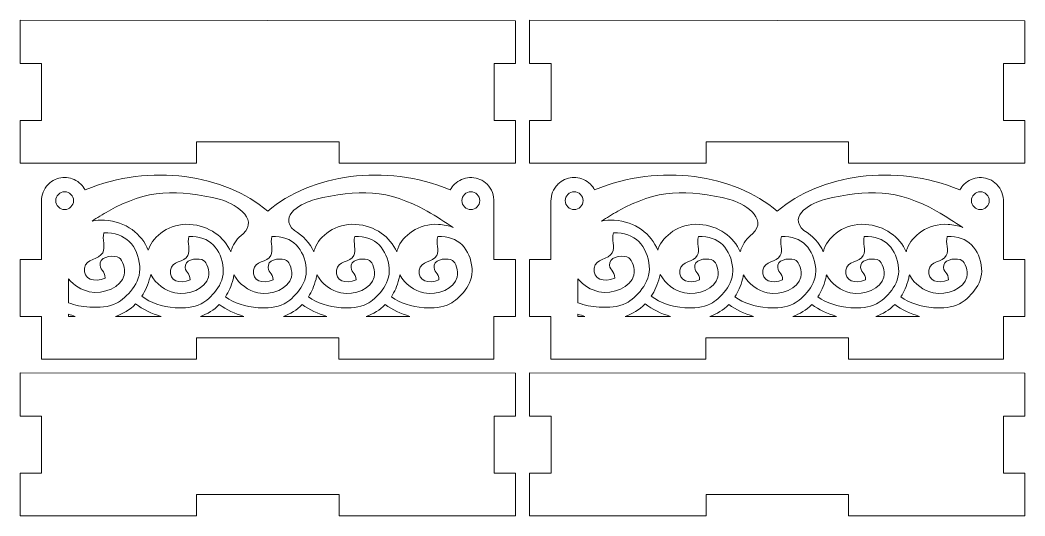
# Model space of a CAD drawing. Header units: millimetres. Extents: x -450 to 450, y -635 to 635.
# Drawn here: x 165 to 306, y 257.2 to 326.9 of the extents above; entities that cross this region are included whole.
import ezdxf

# ---------------------------------------------------------------- set-up
doc = ezdxf.new("R2010")
doc.units = ezdxf.units.MM
doc.header["$MEASUREMENT"] = 0
doc.layers.add('Camada 1', color=7, linetype='Continuous')

msp = doc.modelspace()

# ---------------------------------------------------------------- linework, layer by layer
at = {"layer": 'Camada 1', "color": 250, "lineweight": 20}
for points, knots in [([(164.999, 326.8857), (164.999, 326.8857), (164.999, 320.7632), (164.999, 320.7632), (164.999, 320.7632), (164.999, 320.7632), (167.999, 320.7632), (167.999, 320.7632), (167.999, 320.7632), (167.999, 320.7632), (167.999, 312.7633), (167.999, 312.7633), (167.999, 312.7633), (167.999, 312.7633), (164.999, 312.7633), (164.999, 312.7633), (164.999, 312.7633), (164.999, 312.7633), (164.999, 306.7633), (164.999, 306.7633), (164.999, 306.7633), (164.999, 306.7633), (189.7489, 306.7633), (189.7489, 306.7633), (189.7489, 306.7633), (189.7489, 306.7633), (189.7489, 309.7633), (189.7489, 309.7633), (189.7489, 309.7633), (189.7489, 309.7633), (209.7488, 309.7633), (209.7488, 309.7633), (209.7488, 309.7633), (209.7488, 309.7633), (209.7488, 306.7633), (209.7488, 306.7633), (209.7488, 306.7633), (209.7488, 306.7633), (234.4987, 306.7633), (234.4987, 306.7633), (234.4987, 306.7633), (234.4987, 306.7633), (234.4971, 312.7633), (234.4971, 312.7633), (234.4971, 312.7633), (234.4971, 312.7633), (231.4987, 312.7633), (231.4987, 312.7633), (231.4987, 312.7633), (231.4987, 312.7633), (231.4987, 320.7632), (231.4987, 320.7632), (231.4987, 320.7632), (231.4987, 320.7632), (234.4949, 320.7632), (234.4949, 320.7632), (234.4949, 320.7632), (234.4949, 320.7632), (234.4927, 326.8015), (234.4927, 326.8015), (234.4927, 326.8015), (234.4927, 326.8015), (164.999, 326.8857), (164.999, 326.8857)], [0, 0, 0, 0, 0.05882353, 0.05882353, 0.05882353, 0.05882353, 0.11764706, 0.11764706, 0.11764706, 0.11764706, 0.17647059, 0.17647059, 0.17647059, 0.17647059, 0.23529412, 0.23529412, 0.23529412, 0.23529412, 0.29411765, 0.29411765, 0.29411765, 0.29411765, 0.35294118, 0.35294118, 0.35294118, 0.35294118, 0.41176471, 0.41176471, 0.41176471, 0.41176471, 0.47058824, 0.47058824, 0.47058824, 0.47058824, 0.52941176, 0.52941176, 0.52941176, 0.52941176, 0.58823529, 0.58823529, 0.58823529, 0.58823529, 0.64705882, 0.64705882, 0.64705882, 0.64705882, 0.70588235, 0.70588235, 0.70588235, 0.70588235, 0.76470588, 0.76470588, 0.76470588, 0.76470588, 0.82352941, 0.82352941, 0.82352941, 0.82352941, 0.88235294, 0.88235294, 0.88235294, 0.88235294, 1, 1, 1, 1]), ([(236.4979, 326.8857), (236.4979, 326.8857), (236.4979, 320.7632), (236.4979, 320.7632), (236.4979, 320.7632), (236.4979, 320.7632), (239.4979, 320.7632), (239.4979, 320.7632), (239.4979, 320.7632), (239.4979, 320.7632), (239.4979, 312.7633), (239.4979, 312.7633), (239.4979, 312.7633), (239.4979, 312.7633), (236.4979, 312.7633), (236.4979, 312.7633), (236.4979, 312.7633), (236.4979, 312.7633), (236.4979, 306.7633), (236.4979, 306.7633), (236.4979, 306.7633), (236.4979, 306.7633), (261.2478, 306.7633), (261.2478, 306.7633), (261.2478, 306.7633), (261.2478, 306.7633), (261.2478, 309.7633), (261.2478, 309.7633), (261.2478, 309.7633), (261.2478, 309.7633), (281.2477, 309.7633), (281.2477, 309.7633), (281.2477, 309.7633), (281.2477, 309.7633), (281.2477, 306.7633), (281.2477, 306.7633), (281.2477, 306.7633), (281.2477, 306.7633), (305.9976, 306.7633), (305.9976, 306.7633), (305.9976, 306.7633), (305.9976, 306.7633), (305.996, 312.7633), (305.996, 312.7633), (305.996, 312.7633), (305.996, 312.7633), (302.9976, 312.7633), (302.9976, 312.7633), (302.9976, 312.7633), (302.9976, 312.7633), (302.9976, 320.7632), (302.9976, 320.7632), (302.9976, 320.7632), (302.9976, 320.7632), (305.9938, 320.7632), (305.9938, 320.7632), (305.9938, 320.7632), (305.9938, 320.7632), (305.9916, 326.8015), (305.9916, 326.8015), (305.9916, 326.8015), (305.9916, 326.8015), (236.4979, 326.8857), (236.4979, 326.8857)], [0, 0, 0, 0, 0.05882353, 0.05882353, 0.05882353, 0.05882353, 0.11764706, 0.11764706, 0.11764706, 0.11764706, 0.17647059, 0.17647059, 0.17647059, 0.17647059, 0.23529412, 0.23529412, 0.23529412, 0.23529412, 0.29411765, 0.29411765, 0.29411765, 0.29411765, 0.35294118, 0.35294118, 0.35294118, 0.35294118, 0.41176471, 0.41176471, 0.41176471, 0.41176471, 0.47058824, 0.47058824, 0.47058824, 0.47058824, 0.52941176, 0.52941176, 0.52941176, 0.52941176, 0.58823529, 0.58823529, 0.58823529, 0.58823529, 0.64705882, 0.64705882, 0.64705882, 0.64705882, 0.70588235, 0.70588235, 0.70588235, 0.70588235, 0.76470588, 0.76470588, 0.76470588, 0.76470588, 0.82352941, 0.82352941, 0.82352941, 0.82352941, 0.88235294, 0.88235294, 0.88235294, 0.88235294, 1, 1, 1, 1]), ([(225.3623, 303.0237), (216.1432, 306.8383), (205.8147, 305.2116), (199.7431, 300.0451), (199.7431, 300.0451), (193.6715, 305.2116), (183.3426, 306.8384), (174.1233, 303.0237), (174.1233, 303.0237), (173.9709, 303.315), (173.7716, 303.588), (173.5251, 303.8311), (173.5251, 303.8311), (172.9583, 304.39), (172.2375, 304.6986), (171.5007, 304.7569), (171.5007, 304.7569), (171.3278, 304.7707), (171.154, 304.7706), (170.9811, 304.7566), (170.9811, 304.7566), (170.2456, 304.6975), (169.5265, 304.389), (168.9608, 303.8311), (168.9608, 303.8311), (168.9608, 303.8311), (168.9321, 303.8023), (168.9321, 303.8023), (168.9321, 303.8023), (168.313, 303.1763), (167.9745, 302.326), (167.9938, 301.4458), (167.9938, 301.4458), (167.9938, 301.4458), (167.993, 301.3897), (167.993, 301.3897), (167.993, 301.3897), (167.993, 301.3897), (167.993, 293.2672), (167.993, 293.2672), (167.993, 293.2672), (167.993, 293.2672), (164.993, 293.2672), (164.993, 293.2672), (164.993, 293.2672), (164.993, 293.2672), (164.993, 285.2673), (164.993, 285.2673), (164.993, 285.2673), (164.993, 285.2673), (167.993, 285.2673), (167.993, 285.2673), (167.993, 285.2673), (167.993, 285.2673), (167.993, 279.2673), (167.993, 279.2673), (167.993, 279.2673), (167.993, 279.2673), (189.7429, 279.2673), (189.7429, 279.2673), (189.7429, 279.2673), (189.7429, 279.2673), (189.7429, 282.2673), (189.7429, 282.2673), (189.7429, 282.2673), (189.7429, 282.2673), (209.7428, 282.2673), (209.7428, 282.2673), (209.7428, 282.2673), (209.7428, 282.2673), (209.7428, 279.2673), (209.7428, 279.2673), (209.7428, 279.2673), (209.7428, 279.2673), (231.4927, 279.2673), (231.4927, 279.2673), (231.4927, 279.2673), (231.4927, 279.2673), (231.4911, 285.2673), (231.4911, 285.2673), (231.4911, 285.2673), (231.4911, 285.2673), (234.4927, 285.2673), (234.4927, 285.2673), (234.4927, 285.2673), (234.4927, 285.2673), (234.4927, 293.2672), (234.4927, 293.2672), (234.4927, 293.2672), (234.4927, 293.2672), (231.4889, 293.2672), (231.4889, 293.2672), (231.4889, 293.2672), (231.4889, 293.2672), (231.4867, 301.3055), (231.4867, 301.3055), (231.4867, 301.3055), (231.4951, 302.2144), (231.2233, 303.1423), (230.5249, 303.8311), (230.5249, 303.8311), (229.9326, 304.4153), (229.172, 304.726), (228.4006, 304.7633), (228.4006, 304.7633), (228.2913, 304.7686), (228.1817, 304.7684), (228.0724, 304.7627), (228.0724, 304.7627), (227.3053, 304.7227), (226.5497, 304.4121), (225.9605, 303.8311), (225.9605, 303.8311), (225.714, 303.588), (225.5147, 303.315), (225.3623, 303.0237)], [0, 0, 0, 0, 0.03333333, 0.03333333, 0.03333333, 0.03333333, 0.06666667, 0.06666667, 0.06666667, 0.06666667, 0.1, 0.1, 0.1, 0.1, 0.13333333, 0.13333333, 0.13333333, 0.13333333, 0.16666667, 0.16666667, 0.16666667, 0.16666667, 0.2, 0.2, 0.2, 0.2, 0.23333333, 0.23333333, 0.23333333, 0.23333333, 0.26666667, 0.26666667, 0.26666667, 0.26666667, 0.3, 0.3, 0.3, 0.3, 0.33333333, 0.33333333, 0.33333333, 0.33333333, 0.36666667, 0.36666667, 0.36666667, 0.36666667, 0.4, 0.4, 0.4, 0.4, 0.43333333, 0.43333333, 0.43333333, 0.43333333, 0.46666667, 0.46666667, 0.46666667, 0.46666667, 0.5, 0.5, 0.5, 0.5, 0.53333333, 0.53333333, 0.53333333, 0.53333333, 0.56666667, 0.56666667, 0.56666667, 0.56666667, 0.6, 0.6, 0.6, 0.6, 0.63333333, 0.63333333, 0.63333333, 0.63333333, 0.66666667, 0.66666667, 0.66666667, 0.66666667, 0.7, 0.7, 0.7, 0.7, 0.73333333, 0.73333333, 0.73333333, 0.73333333, 0.76666667, 0.76666667, 0.76666667, 0.76666667, 0.8, 0.8, 0.8, 0.8, 0.83333333, 0.83333333, 0.83333333, 0.83333333, 0.86666667, 0.86666667, 0.86666667, 0.86666667, 0.9, 0.9, 0.9, 0.9, 0.93333333, 0.93333333, 0.93333333, 0.93333333, 1, 1, 1, 1]), ([(296.8612, 303.0237), (287.6421, 306.8383), (277.3136, 305.2116), (271.242, 300.0451), (271.242, 300.0451), (265.1704, 305.2116), (254.8415, 306.8384), (245.6222, 303.0237), (245.6222, 303.0237), (245.4698, 303.315), (245.2705, 303.588), (245.024, 303.8311), (245.024, 303.8311), (244.4572, 304.39), (243.7364, 304.6986), (242.9996, 304.7569), (242.9996, 304.7569), (242.8267, 304.7707), (242.6529, 304.7706), (242.48, 304.7566), (242.48, 304.7566), (241.7445, 304.6975), (241.0254, 304.389), (240.4597, 303.8311), (240.4597, 303.8311), (240.4597, 303.8311), (240.431, 303.8023), (240.431, 303.8023), (240.431, 303.8023), (239.8119, 303.1763), (239.4734, 302.326), (239.4927, 301.4458), (239.4927, 301.4458), (239.4927, 301.4458), (239.4919, 301.3897), (239.4919, 301.3897), (239.4919, 301.3897), (239.4919, 301.3897), (239.4919, 293.2672), (239.4919, 293.2672), (239.4919, 293.2672), (239.4919, 293.2672), (236.4919, 293.2672), (236.4919, 293.2672), (236.4919, 293.2672), (236.4919, 293.2672), (236.4919, 285.2673), (236.4919, 285.2673), (236.4919, 285.2673), (236.4919, 285.2673), (239.4919, 285.2673), (239.4919, 285.2673), (239.4919, 285.2673), (239.4919, 285.2673), (239.4919, 279.2673), (239.4919, 279.2673), (239.4919, 279.2673), (239.4919, 279.2673), (261.2418, 279.2673), (261.2418, 279.2673), (261.2418, 279.2673), (261.2418, 279.2673), (261.2418, 282.2673), (261.2418, 282.2673), (261.2418, 282.2673), (261.2418, 282.2673), (281.2417, 282.2673), (281.2417, 282.2673), (281.2417, 282.2673), (281.2417, 282.2673), (281.2417, 279.2673), (281.2417, 279.2673), (281.2417, 279.2673), (281.2417, 279.2673), (302.9916, 279.2673), (302.9916, 279.2673), (302.9916, 279.2673), (302.9916, 279.2673), (302.99, 285.2673), (302.99, 285.2673), (302.99, 285.2673), (302.99, 285.2673), (305.9916, 285.2673), (305.9916, 285.2673), (305.9916, 285.2673), (305.9916, 285.2673), (305.9916, 293.2672), (305.9916, 293.2672), (305.9916, 293.2672), (305.9916, 293.2672), (302.9878, 293.2672), (302.9878, 293.2672), (302.9878, 293.2672), (302.9878, 293.2672), (302.9856, 301.3055), (302.9856, 301.3055), (302.9856, 301.3055), (302.994, 302.2144), (302.7222, 303.1423), (302.0238, 303.8311), (302.0238, 303.8311), (301.4315, 304.4153), (300.6709, 304.726), (299.8995, 304.7633), (299.8995, 304.7633), (299.7902, 304.7686), (299.6806, 304.7684), (299.5713, 304.7627), (299.5713, 304.7627), (298.8042, 304.7227), (298.0486, 304.4121), (297.4594, 303.8311), (297.4594, 303.8311), (297.2129, 303.588), (297.0136, 303.315), (296.8612, 303.0237)], [0, 0, 0, 0, 0.03333333, 0.03333333, 0.03333333, 0.03333333, 0.06666667, 0.06666667, 0.06666667, 0.06666667, 0.1, 0.1, 0.1, 0.1, 0.13333333, 0.13333333, 0.13333333, 0.13333333, 0.16666667, 0.16666667, 0.16666667, 0.16666667, 0.2, 0.2, 0.2, 0.2, 0.23333333, 0.23333333, 0.23333333, 0.23333333, 0.26666667, 0.26666667, 0.26666667, 0.26666667, 0.3, 0.3, 0.3, 0.3, 0.33333333, 0.33333333, 0.33333333, 0.33333333, 0.36666667, 0.36666667, 0.36666667, 0.36666667, 0.4, 0.4, 0.4, 0.4, 0.43333333, 0.43333333, 0.43333333, 0.43333333, 0.46666667, 0.46666667, 0.46666667, 0.46666667, 0.5, 0.5, 0.5, 0.5, 0.53333333, 0.53333333, 0.53333333, 0.53333333, 0.56666667, 0.56666667, 0.56666667, 0.56666667, 0.6, 0.6, 0.6, 0.6, 0.63333333, 0.63333333, 0.63333333, 0.63333333, 0.66666667, 0.66666667, 0.66666667, 0.66666667, 0.7, 0.7, 0.7, 0.7, 0.73333333, 0.73333333, 0.73333333, 0.73333333, 0.76666667, 0.76666667, 0.76666667, 0.76666667, 0.8, 0.8, 0.8, 0.8, 0.83333333, 0.83333333, 0.83333333, 0.83333333, 0.86666667, 0.86666667, 0.86666667, 0.86666667, 0.9, 0.9, 0.9, 0.9, 0.93333333, 0.93333333, 0.93333333, 0.93333333, 1, 1, 1, 1]), ([(183.054, 294.7676), (183.054, 294.7676), (182.9812, 294.5541), (182.9812, 294.5541), (182.9812, 294.5541), (182.0754, 296.8086), (179.8502, 298.5967), (176.8607, 298.7846), (176.8607, 298.7846), (176.2403, 298.8236), (175.647, 298.771), (175.0901, 298.6466), (175.0901, 298.6466), (175.8161, 299.1118), (176.5725, 299.5868), (177.38, 300.0421), (177.38, 300.0421), (182.8484, 303.1255), (187.0826, 303.1947), (193.1148, 301.6754), (193.1148, 301.6754), (194.7225, 301.2705), (198.6937, 299.0679), (196.2774, 296.8749), (196.2774, 296.8749), (195.5256, 296.2687), (194.9744, 295.5192), (194.6957, 294.7676), (194.6957, 294.7676), (194.6419, 294.6227), (194.5965, 294.4784), (194.5589, 294.3349), (194.5589, 294.3349), (193.6443, 296.3998), (191.5578, 298.0142), (188.7834, 298.1885), (188.7834, 298.1885), (185.9621, 298.3658), (183.7231, 296.5721), (183.054, 294.7676)], [0, 0, 0, 0, 0.09090909, 0.09090909, 0.09090909, 0.09090909, 0.18181818, 0.18181818, 0.18181818, 0.18181818, 0.27272727, 0.27272727, 0.27272727, 0.27272727, 0.36363636, 0.36363636, 0.36363636, 0.36363636, 0.45454545, 0.45454545, 0.45454545, 0.45454545, 0.54545455, 0.54545455, 0.54545455, 0.54545455, 0.63636364, 0.63636364, 0.63636364, 0.63636364, 0.72727273, 0.72727273, 0.72727273, 0.72727273, 0.81818182, 0.81818182, 0.81818182, 0.81818182, 1, 1, 1, 1]), ([(212.0667, 298.1885), (209.2454, 298.3658), (207.0064, 296.5721), (206.3373, 294.7676), (206.3373, 294.7676), (206.2835, 294.6226), (206.2382, 294.4782), (206.2006, 294.3347), (206.2006, 294.3347), (205.6645, 295.545), (204.7259, 296.6003), (203.4813, 297.3027), (203.4813, 297.3027), (201.065, 299.4954), (204.7631, 301.2705), (206.3709, 301.6754), (206.3709, 301.6754), (212.4031, 303.1948), (216.6373, 303.1255), (222.1056, 300.0421), (222.1056, 300.0421), (223.4401, 299.2895), (224.6353, 298.4839), (225.7838, 297.7561), (225.7838, 297.7561), (225.1477, 297.9912), (224.4528, 298.1417), (223.7083, 298.1885), (223.7083, 298.1885), (220.8871, 298.3658), (218.6481, 296.5721), (217.979, 294.7676), (217.979, 294.7676), (217.9252, 294.6226), (217.8799, 294.4782), (217.8423, 294.3347), (217.8423, 294.3347), (216.9276, 296.3998), (214.8412, 298.0142), (212.0667, 298.1885)], [0, 0, 0, 0, 0.09090909, 0.09090909, 0.09090909, 0.09090909, 0.18181818, 0.18181818, 0.18181818, 0.18181818, 0.27272727, 0.27272727, 0.27272727, 0.27272727, 0.36363636, 0.36363636, 0.36363636, 0.36363636, 0.45454545, 0.45454545, 0.45454545, 0.45454545, 0.54545455, 0.54545455, 0.54545455, 0.54545455, 0.63636364, 0.63636364, 0.63636364, 0.63636364, 0.72727273, 0.72727273, 0.72727273, 0.72727273, 0.81818182, 0.81818182, 0.81818182, 0.81818182, 1, 1, 1, 1]), ([(254.5529, 294.7676), (254.5529, 294.7676), (254.4801, 294.5541), (254.4801, 294.5541), (254.4801, 294.5541), (253.5743, 296.8086), (251.3491, 298.5967), (248.3596, 298.7846), (248.3596, 298.7846), (247.7392, 298.8236), (247.1459, 298.771), (246.589, 298.6466), (246.589, 298.6466), (247.315, 299.1118), (248.0714, 299.5868), (248.8789, 300.0421), (248.8789, 300.0421), (254.3473, 303.1255), (258.5815, 303.1947), (264.6137, 301.6754), (264.6137, 301.6754), (266.2214, 301.2705), (270.1926, 299.0679), (267.7763, 296.8749), (267.7763, 296.8749), (267.0245, 296.2687), (266.4733, 295.5192), (266.1946, 294.7676), (266.1946, 294.7676), (266.1408, 294.6227), (266.0954, 294.4784), (266.0578, 294.3349), (266.0578, 294.3349), (265.1432, 296.3998), (263.0567, 298.0142), (260.2823, 298.1885), (260.2823, 298.1885), (257.461, 298.3658), (255.222, 296.5721), (254.5529, 294.7676)], [0, 0, 0, 0, 0.09090909, 0.09090909, 0.09090909, 0.09090909, 0.18181818, 0.18181818, 0.18181818, 0.18181818, 0.27272727, 0.27272727, 0.27272727, 0.27272727, 0.36363636, 0.36363636, 0.36363636, 0.36363636, 0.45454545, 0.45454545, 0.45454545, 0.45454545, 0.54545455, 0.54545455, 0.54545455, 0.54545455, 0.63636364, 0.63636364, 0.63636364, 0.63636364, 0.72727273, 0.72727273, 0.72727273, 0.72727273, 0.81818182, 0.81818182, 0.81818182, 0.81818182, 1, 1, 1, 1]), ([(283.5656, 298.1885), (280.7443, 298.3658), (278.5053, 296.5721), (277.8362, 294.7676), (277.8362, 294.7676), (277.7824, 294.6226), (277.7371, 294.4782), (277.6995, 294.3347), (277.6995, 294.3347), (277.1634, 295.545), (276.2248, 296.6003), (274.9802, 297.3027), (274.9802, 297.3027), (272.5639, 299.4954), (276.262, 301.2705), (277.8698, 301.6754), (277.8698, 301.6754), (283.902, 303.1948), (288.1362, 303.1255), (293.6045, 300.0421), (293.6045, 300.0421), (294.939, 299.2895), (296.1342, 298.4839), (297.2827, 297.7561), (297.2827, 297.7561), (296.6466, 297.9912), (295.9517, 298.1417), (295.2072, 298.1885), (295.2072, 298.1885), (292.386, 298.3658), (290.147, 296.5721), (289.4779, 294.7676), (289.4779, 294.7676), (289.4241, 294.6226), (289.3788, 294.4782), (289.3412, 294.3347), (289.3412, 294.3347), (288.4265, 296.3998), (286.3401, 298.0142), (283.5656, 298.1885)], [0, 0, 0, 0, 0.09090909, 0.09090909, 0.09090909, 0.09090909, 0.18181818, 0.18181818, 0.18181818, 0.18181818, 0.27272727, 0.27272727, 0.27272727, 0.27272727, 0.36363636, 0.36363636, 0.36363636, 0.36363636, 0.45454545, 0.45454545, 0.45454545, 0.45454545, 0.54545455, 0.54545455, 0.54545455, 0.54545455, 0.63636364, 0.63636364, 0.63636364, 0.63636364, 0.72727273, 0.72727273, 0.72727273, 0.72727273, 0.81818182, 0.81818182, 0.81818182, 0.81818182, 1, 1, 1, 1]), ([(172.4929, 301.5172), (172.4929, 300.8341), (171.9204, 300.2672), (171.2429, 300.2672), (171.2429, 300.2672), (170.5598, 300.2672), (169.9929, 300.8397), (169.9929, 301.5172), (169.9929, 301.5172), (169.9929, 302.2002), (170.5654, 302.7672), (171.2429, 302.7672), (171.2429, 302.7672), (171.926, 302.7672), (172.4929, 302.1946), (172.4929, 301.5172)], [0, 0, 0, 0, 0.2, 0.2, 0.2, 0.2, 0.4, 0.4, 0.4, 0.4, 0.6, 0.6, 0.6, 0.6, 1, 1, 1, 1]), ([(228.2427, 300.2672), (227.5596, 300.2672), (226.9927, 300.8397), (226.9927, 301.5172), (226.9927, 301.5172), (226.9927, 302.2002), (227.5652, 302.7672), (228.2427, 302.7672), (228.2427, 302.7672), (228.9258, 302.7672), (229.4927, 302.1946), (229.4927, 301.5172), (229.4927, 301.5172), (229.4927, 300.8341), (228.9202, 300.2672), (228.2427, 300.2672)], [0, 0, 0, 0, 0.2, 0.2, 0.2, 0.2, 0.4, 0.4, 0.4, 0.4, 0.6, 0.6, 0.6, 0.6, 1, 1, 1, 1]), ([(243.9918, 301.5172), (243.9918, 300.8341), (243.4193, 300.2672), (242.7418, 300.2672), (242.7418, 300.2672), (242.0587, 300.2672), (241.4918, 300.8397), (241.4918, 301.5172), (241.4918, 301.5172), (241.4918, 302.2002), (242.0643, 302.7672), (242.7418, 302.7672), (242.7418, 302.7672), (243.4249, 302.7672), (243.9918, 302.1946), (243.9918, 301.5172)], [0, 0, 0, 0, 0.2, 0.2, 0.2, 0.2, 0.4, 0.4, 0.4, 0.4, 0.6, 0.6, 0.6, 0.6, 1, 1, 1, 1]), ([(299.7416, 300.2672), (299.0585, 300.2672), (298.4916, 300.8397), (298.4916, 301.5172), (298.4916, 301.5172), (298.4916, 302.2002), (299.0641, 302.7672), (299.7416, 302.7672), (299.7416, 302.7672), (300.4247, 302.7672), (300.9916, 302.1946), (300.9916, 301.5172), (300.9916, 301.5172), (300.9916, 300.8341), (300.4191, 300.2672), (299.7416, 300.2672)], [0, 0, 0, 0, 0.2, 0.2, 0.2, 0.2, 0.4, 0.4, 0.4, 0.4, 0.6, 0.6, 0.6, 0.6, 1, 1, 1, 1]), ([(181.7857, 292.329), (182.0064, 289.9462), (179.9214, 287.8609), (178.5342, 287.1246), (178.5342, 287.1246), (177.4227, 286.5346), (176.0659, 286.4936), (174.756, 286.5569), (174.756, 286.5569), (173.6557, 286.6099), (172.6699, 286.8258), (171.7834, 287.17), (171.7834, 287.17), (171.7834, 287.17), (171.7834, 290.5226), (171.7834, 290.5226), (171.7834, 290.5226), (172.5641, 289.6021), (173.6319, 288.9479), (174.6947, 288.7254), (174.6947, 288.7254), (176.7321, 288.2992), (179.2186, 289.3819), (179.6093, 291.03), (179.6093, 291.03), (179.8394, 292.0006), (179.3518, 293.2014), (178.9075, 293.4915), (178.9075, 293.4915), (178.3177, 293.876), (176.4196, 293.7748), (176.2397, 292.7985), (176.2397, 292.7985), (176.0428, 291.7323), (176.9669, 291.7373), (176.9326, 290.647), (176.9326, 290.647), (175.4085, 289.9389), (173.8337, 290.5215), (174.0477, 292.0416), (174.0477, 292.0416), (174.2429, 293.4292), (176.068, 293.2161), (176.5949, 294.2039), (176.5949, 294.2039), (177.0459, 295.049), (176.4492, 296.0307), (176.7528, 296.9986), (176.7528, 296.9986), (179.8018, 297.1442), (181.5287, 295.11), (181.7857, 292.329)], [0, 0, 0, 0, 0.07142857, 0.07142857, 0.07142857, 0.07142857, 0.14285714, 0.14285714, 0.14285714, 0.14285714, 0.21428571, 0.21428571, 0.21428571, 0.21428571, 0.28571429, 0.28571429, 0.28571429, 0.28571429, 0.35714286, 0.35714286, 0.35714286, 0.35714286, 0.42857143, 0.42857143, 0.42857143, 0.42857143, 0.5, 0.5, 0.5, 0.5, 0.57142857, 0.57142857, 0.57142857, 0.57142857, 0.64285714, 0.64285714, 0.64285714, 0.64285714, 0.71428571, 0.71428571, 0.71428571, 0.71428571, 0.78571429, 0.78571429, 0.78571429, 0.78571429, 0.85714286, 0.85714286, 0.85714286, 0.85714286, 1, 1, 1, 1]), ([(193.4976, 292.0093), (193.7089, 289.7283), (191.7131, 287.7322), (190.3853, 287.0274), (190.3853, 287.0274), (189.3213, 286.4627), (188.0226, 286.4234), (186.7687, 286.484), (186.7687, 286.484), (184.8743, 286.5753), (183.3344, 287.1706), (182.0648, 288.0788), (182.0648, 288.0788), (182.5552, 288.8229), (182.9532, 289.7106), (183.2304, 290.7584), (183.2304, 290.7584), (183.2656, 290.8914), (183.2954, 291.0247), (183.321, 291.1583), (183.321, 291.1583), (184.0427, 289.8216), (185.3806, 288.838), (186.71, 288.5597), (186.71, 288.5597), (188.6603, 288.1518), (191.0404, 289.1882), (191.4144, 290.7657), (191.4144, 290.7657), (191.6346, 291.6948), (191.1679, 292.8442), (190.7426, 293.1219), (190.7426, 293.1219), (190.178, 293.49), (188.3611, 293.3931), (188.1889, 292.4586), (188.1889, 292.4586), (188.0005, 291.438), (188.885, 291.4428), (188.8522, 290.3991), (188.8522, 290.3991), (187.3933, 289.7213), (185.8859, 290.279), (186.0907, 291.7341), (186.0907, 291.7341), (186.2776, 293.0623), (188.0246, 292.8583), (188.5289, 293.8038), (188.5289, 293.8038), (188.9606, 294.6128), (188.3895, 295.5525), (188.6801, 296.479), (188.6801, 296.479), (191.5986, 296.6183), (193.2516, 294.6712), (193.4976, 292.0093)], [0, 0, 0, 0, 0.06666667, 0.06666667, 0.06666667, 0.06666667, 0.13333333, 0.13333333, 0.13333333, 0.13333333, 0.2, 0.2, 0.2, 0.2, 0.26666667, 0.26666667, 0.26666667, 0.26666667, 0.33333333, 0.33333333, 0.33333333, 0.33333333, 0.4, 0.4, 0.4, 0.4, 0.46666667, 0.46666667, 0.46666667, 0.46666667, 0.53333333, 0.53333333, 0.53333333, 0.53333333, 0.6, 0.6, 0.6, 0.6, 0.66666667, 0.66666667, 0.66666667, 0.66666667, 0.73333333, 0.73333333, 0.73333333, 0.73333333, 0.8, 0.8, 0.8, 0.8, 0.86666667, 0.86666667, 0.86666667, 0.86666667, 1, 1, 1, 1]), ([(202.0269, 287.0274), (200.9629, 286.4627), (199.6642, 286.4234), (198.4103, 286.484), (198.4103, 286.484), (196.566, 286.5729), (195.0579, 287.1395), (193.8079, 288.0074), (193.8079, 288.0074), (194.2575, 288.706), (194.6234, 289.5338), (194.8805, 290.5058), (194.8805, 290.5058), (194.9317, 290.6993), (194.9715, 290.8936), (195.0017, 291.0883), (195.0017, 291.0883), (195.7318, 289.7873), (197.0455, 288.8331), (198.3516, 288.5597), (198.3516, 288.5597), (200.3019, 288.1518), (202.682, 289.1882), (203.056, 290.7657), (203.056, 290.7657), (203.2762, 291.6948), (202.8095, 292.8442), (202.3842, 293.1219), (202.3842, 293.1219), (201.8196, 293.49), (200.0027, 293.3931), (199.8305, 292.4586), (199.8305, 292.4586), (199.6421, 291.438), (200.5266, 291.4428), (200.4938, 290.3991), (200.4938, 290.3991), (199.0349, 289.7213), (197.5275, 290.279), (197.7323, 291.7341), (197.7323, 291.7341), (197.9192, 293.0623), (199.6662, 292.8583), (200.1705, 293.8038), (200.1705, 293.8038), (200.6022, 294.6128), (200.0311, 295.5525), (200.3217, 296.479), (200.3217, 296.479), (203.2402, 296.6183), (204.8932, 294.6712), (205.1392, 292.0093), (205.1392, 292.0093), (205.3505, 289.7283), (203.3547, 287.7322), (202.0269, 287.0274)], [0, 0, 0, 0, 0.06666667, 0.06666667, 0.06666667, 0.06666667, 0.13333333, 0.13333333, 0.13333333, 0.13333333, 0.2, 0.2, 0.2, 0.2, 0.26666667, 0.26666667, 0.26666667, 0.26666667, 0.33333333, 0.33333333, 0.33333333, 0.33333333, 0.4, 0.4, 0.4, 0.4, 0.46666667, 0.46666667, 0.46666667, 0.46666667, 0.53333333, 0.53333333, 0.53333333, 0.53333333, 0.6, 0.6, 0.6, 0.6, 0.66666667, 0.66666667, 0.66666667, 0.66666667, 0.73333333, 0.73333333, 0.73333333, 0.73333333, 0.8, 0.8, 0.8, 0.8, 0.86666667, 0.86666667, 0.86666667, 0.86666667, 1, 1, 1, 1]), ([(211.9634, 296.479), (214.8819, 296.6183), (216.5349, 294.6712), (216.7809, 292.0093), (216.7809, 292.0093), (216.9922, 289.7283), (214.9964, 287.7322), (213.6686, 287.0274), (213.6686, 287.0274), (212.6046, 286.4627), (211.3059, 286.4234), (210.052, 286.484), (210.052, 286.484), (208.2077, 286.5729), (206.6995, 287.1395), (205.4495, 288.0074), (205.4495, 288.0074), (205.8991, 288.706), (206.265, 289.5338), (206.5221, 290.5058), (206.5221, 290.5058), (206.5733, 290.6993), (206.6132, 290.8935), (206.6433, 291.0881), (206.6433, 291.0881), (207.3735, 289.7873), (208.6873, 288.8332), (209.9933, 288.5597), (209.9933, 288.5597), (211.9436, 288.1518), (214.3237, 289.1882), (214.6977, 290.7657), (214.6977, 290.7657), (214.9179, 291.6948), (214.4512, 292.8442), (214.0259, 293.1219), (214.0259, 293.1219), (213.4613, 293.49), (211.6444, 293.3931), (211.4722, 292.4586), (211.4722, 292.4586), (211.2838, 291.438), (212.1683, 291.4428), (212.1355, 290.3991), (212.1355, 290.3991), (210.6766, 289.7213), (209.1692, 290.279), (209.374, 291.7341), (209.374, 291.7341), (209.5609, 293.0623), (211.3079, 292.8583), (211.8122, 293.8038), (211.8122, 293.8038), (212.2439, 294.6128), (211.6728, 295.5525), (211.9634, 296.479)], [0, 0, 0, 0, 0.06666667, 0.06666667, 0.06666667, 0.06666667, 0.13333333, 0.13333333, 0.13333333, 0.13333333, 0.2, 0.2, 0.2, 0.2, 0.26666667, 0.26666667, 0.26666667, 0.26666667, 0.33333333, 0.33333333, 0.33333333, 0.33333333, 0.4, 0.4, 0.4, 0.4, 0.46666667, 0.46666667, 0.46666667, 0.46666667, 0.53333333, 0.53333333, 0.53333333, 0.53333333, 0.6, 0.6, 0.6, 0.6, 0.66666667, 0.66666667, 0.66666667, 0.66666667, 0.73333333, 0.73333333, 0.73333333, 0.73333333, 0.8, 0.8, 0.8, 0.8, 0.86666667, 0.86666667, 0.86666667, 0.86666667, 1, 1, 1, 1]), ([(228.4225, 292.0093), (228.6338, 289.7283), (226.638, 287.7322), (225.3102, 287.0274), (225.3102, 287.0274), (224.2462, 286.4627), (222.9475, 286.4234), (221.6936, 286.484), (221.6936, 286.484), (219.8494, 286.5729), (218.3412, 287.1395), (217.0912, 288.0074), (217.0912, 288.0074), (217.5408, 288.706), (217.9067, 289.5338), (218.1638, 290.5058), (218.1638, 290.5058), (218.215, 290.6993), (218.2549, 290.8935), (218.285, 291.0881), (218.285, 291.0881), (219.0152, 289.7873), (220.329, 288.8332), (221.6349, 288.5597), (221.6349, 288.5597), (223.5852, 288.1518), (225.9653, 289.1882), (226.3393, 290.7657), (226.3393, 290.7657), (226.5595, 291.6948), (226.0928, 292.8442), (225.6675, 293.1219), (225.6675, 293.1219), (225.1029, 293.49), (223.286, 293.3931), (223.1138, 292.4586), (223.1138, 292.4586), (222.9254, 291.438), (223.8099, 291.4428), (223.7771, 290.3991), (223.7771, 290.3991), (222.3182, 289.7213), (220.8109, 290.279), (221.0157, 291.7341), (221.0157, 291.7341), (221.2026, 293.0623), (222.9495, 292.8583), (223.4538, 293.8038), (223.4538, 293.8038), (223.8855, 294.6128), (223.3144, 295.5525), (223.605, 296.479), (223.605, 296.479), (226.5235, 296.6183), (228.1765, 294.6712), (228.4225, 292.0093)], [0, 0, 0, 0, 0.06666667, 0.06666667, 0.06666667, 0.06666667, 0.13333333, 0.13333333, 0.13333333, 0.13333333, 0.2, 0.2, 0.2, 0.2, 0.26666667, 0.26666667, 0.26666667, 0.26666667, 0.33333333, 0.33333333, 0.33333333, 0.33333333, 0.4, 0.4, 0.4, 0.4, 0.46666667, 0.46666667, 0.46666667, 0.46666667, 0.53333333, 0.53333333, 0.53333333, 0.53333333, 0.6, 0.6, 0.6, 0.6, 0.66666667, 0.66666667, 0.66666667, 0.66666667, 0.73333333, 0.73333333, 0.73333333, 0.73333333, 0.8, 0.8, 0.8, 0.8, 0.86666667, 0.86666667, 0.86666667, 0.86666667, 1, 1, 1, 1]), ([(253.2846, 292.329), (253.5053, 289.9462), (251.4203, 287.8609), (250.0331, 287.1246), (250.0331, 287.1246), (248.9216, 286.5346), (247.5648, 286.4936), (246.2549, 286.5569), (246.2549, 286.5569), (245.1546, 286.6099), (244.1688, 286.8258), (243.2823, 287.17), (243.2823, 287.17), (243.2823, 287.17), (243.2823, 290.5226), (243.2823, 290.5226), (243.2823, 290.5226), (244.063, 289.6021), (245.1308, 288.9479), (246.1936, 288.7254), (246.1936, 288.7254), (248.231, 288.2992), (250.7175, 289.3819), (251.1082, 291.03), (251.1082, 291.03), (251.3383, 292.0006), (250.8507, 293.2014), (250.4064, 293.4915), (250.4064, 293.4915), (249.8166, 293.876), (247.9185, 293.7748), (247.7386, 292.7985), (247.7386, 292.7985), (247.5417, 291.7323), (248.4658, 291.7373), (248.4315, 290.647), (248.4315, 290.647), (246.9074, 289.9389), (245.3326, 290.5215), (245.5466, 292.0416), (245.5466, 292.0416), (245.7418, 293.4292), (247.5669, 293.2161), (248.0938, 294.2039), (248.0938, 294.2039), (248.5448, 295.049), (247.9481, 296.0307), (248.2517, 296.9986), (248.2517, 296.9986), (251.3007, 297.1442), (253.0276, 295.11), (253.2846, 292.329)], [0, 0, 0, 0, 0.07142857, 0.07142857, 0.07142857, 0.07142857, 0.14285714, 0.14285714, 0.14285714, 0.14285714, 0.21428571, 0.21428571, 0.21428571, 0.21428571, 0.28571429, 0.28571429, 0.28571429, 0.28571429, 0.35714286, 0.35714286, 0.35714286, 0.35714286, 0.42857143, 0.42857143, 0.42857143, 0.42857143, 0.5, 0.5, 0.5, 0.5, 0.57142857, 0.57142857, 0.57142857, 0.57142857, 0.64285714, 0.64285714, 0.64285714, 0.64285714, 0.71428571, 0.71428571, 0.71428571, 0.71428571, 0.78571429, 0.78571429, 0.78571429, 0.78571429, 0.85714286, 0.85714286, 0.85714286, 0.85714286, 1, 1, 1, 1]), ([(264.9965, 292.0093), (265.2078, 289.7283), (263.212, 287.7322), (261.8842, 287.0274), (261.8842, 287.0274), (260.8202, 286.4627), (259.5215, 286.4234), (258.2676, 286.484), (258.2676, 286.484), (256.3732, 286.5753), (254.8333, 287.1706), (253.5637, 288.0788), (253.5637, 288.0788), (254.0541, 288.8229), (254.4521, 289.7106), (254.7293, 290.7584), (254.7293, 290.7584), (254.7645, 290.8914), (254.7943, 291.0247), (254.8199, 291.1583), (254.8199, 291.1583), (255.5416, 289.8216), (256.8795, 288.838), (258.2089, 288.5597), (258.2089, 288.5597), (260.1592, 288.1518), (262.5393, 289.1882), (262.9133, 290.7657), (262.9133, 290.7657), (263.1335, 291.6948), (262.6668, 292.8442), (262.2415, 293.1219), (262.2415, 293.1219), (261.6769, 293.49), (259.86, 293.3931), (259.6878, 292.4586), (259.6878, 292.4586), (259.4994, 291.438), (260.3839, 291.4428), (260.3511, 290.3991), (260.3511, 290.3991), (258.8922, 289.7213), (257.3848, 290.279), (257.5896, 291.7341), (257.5896, 291.7341), (257.7765, 293.0623), (259.5235, 292.8583), (260.0278, 293.8038), (260.0278, 293.8038), (260.4595, 294.6128), (259.8884, 295.5525), (260.179, 296.479), (260.179, 296.479), (263.0975, 296.6183), (264.7505, 294.6712), (264.9965, 292.0093)], [0, 0, 0, 0, 0.06666667, 0.06666667, 0.06666667, 0.06666667, 0.13333333, 0.13333333, 0.13333333, 0.13333333, 0.2, 0.2, 0.2, 0.2, 0.26666667, 0.26666667, 0.26666667, 0.26666667, 0.33333333, 0.33333333, 0.33333333, 0.33333333, 0.4, 0.4, 0.4, 0.4, 0.46666667, 0.46666667, 0.46666667, 0.46666667, 0.53333333, 0.53333333, 0.53333333, 0.53333333, 0.6, 0.6, 0.6, 0.6, 0.66666667, 0.66666667, 0.66666667, 0.66666667, 0.73333333, 0.73333333, 0.73333333, 0.73333333, 0.8, 0.8, 0.8, 0.8, 0.86666667, 0.86666667, 0.86666667, 0.86666667, 1, 1, 1, 1]), ([(273.5258, 287.0274), (272.4618, 286.4627), (271.1631, 286.4234), (269.9092, 286.484), (269.9092, 286.484), (268.0649, 286.5729), (266.5568, 287.1395), (265.3068, 288.0074), (265.3068, 288.0074), (265.7564, 288.706), (266.1223, 289.5338), (266.3794, 290.5058), (266.3794, 290.5058), (266.4306, 290.6993), (266.4704, 290.8936), (266.5006, 291.0883), (266.5006, 291.0883), (267.2307, 289.7873), (268.5444, 288.8331), (269.8505, 288.5597), (269.8505, 288.5597), (271.8008, 288.1518), (274.1809, 289.1882), (274.5549, 290.7657), (274.5549, 290.7657), (274.7751, 291.6948), (274.3084, 292.8442), (273.8831, 293.1219), (273.8831, 293.1219), (273.3185, 293.49), (271.5016, 293.3931), (271.3294, 292.4586), (271.3294, 292.4586), (271.141, 291.438), (272.0255, 291.4428), (271.9927, 290.3991), (271.9927, 290.3991), (270.5338, 289.7213), (269.0264, 290.279), (269.2312, 291.7341), (269.2312, 291.7341), (269.4181, 293.0623), (271.1651, 292.8583), (271.6694, 293.8038), (271.6694, 293.8038), (272.1011, 294.6128), (271.53, 295.5525), (271.8206, 296.479), (271.8206, 296.479), (274.7391, 296.6183), (276.3921, 294.6712), (276.6381, 292.0093), (276.6381, 292.0093), (276.8494, 289.7283), (274.8536, 287.7322), (273.5258, 287.0274)], [0, 0, 0, 0, 0.06666667, 0.06666667, 0.06666667, 0.06666667, 0.13333333, 0.13333333, 0.13333333, 0.13333333, 0.2, 0.2, 0.2, 0.2, 0.26666667, 0.26666667, 0.26666667, 0.26666667, 0.33333333, 0.33333333, 0.33333333, 0.33333333, 0.4, 0.4, 0.4, 0.4, 0.46666667, 0.46666667, 0.46666667, 0.46666667, 0.53333333, 0.53333333, 0.53333333, 0.53333333, 0.6, 0.6, 0.6, 0.6, 0.66666667, 0.66666667, 0.66666667, 0.66666667, 0.73333333, 0.73333333, 0.73333333, 0.73333333, 0.8, 0.8, 0.8, 0.8, 0.86666667, 0.86666667, 0.86666667, 0.86666667, 1, 1, 1, 1]), ([(283.4623, 296.479), (286.3808, 296.6183), (288.0338, 294.6712), (288.2798, 292.0093), (288.2798, 292.0093), (288.4911, 289.7283), (286.4953, 287.7322), (285.1675, 287.0274), (285.1675, 287.0274), (284.1035, 286.4627), (282.8048, 286.4234), (281.5509, 286.484), (281.5509, 286.484), (279.7066, 286.5729), (278.1984, 287.1395), (276.9484, 288.0074), (276.9484, 288.0074), (277.398, 288.706), (277.7639, 289.5338), (278.021, 290.5058), (278.021, 290.5058), (278.0722, 290.6993), (278.1121, 290.8935), (278.1422, 291.0881), (278.1422, 291.0881), (278.8724, 289.7873), (280.1862, 288.8332), (281.4922, 288.5597), (281.4922, 288.5597), (283.4425, 288.1518), (285.8226, 289.1882), (286.1966, 290.7657), (286.1966, 290.7657), (286.4168, 291.6948), (285.9501, 292.8442), (285.5248, 293.1219), (285.5248, 293.1219), (284.9602, 293.49), (283.1433, 293.3931), (282.9711, 292.4586), (282.9711, 292.4586), (282.7827, 291.438), (283.6672, 291.4428), (283.6344, 290.3991), (283.6344, 290.3991), (282.1755, 289.7213), (280.6681, 290.279), (280.8729, 291.7341), (280.8729, 291.7341), (281.0598, 293.0623), (282.8068, 292.8583), (283.3111, 293.8038), (283.3111, 293.8038), (283.7428, 294.6128), (283.1717, 295.5525), (283.4623, 296.479)], [0, 0, 0, 0, 0.06666667, 0.06666667, 0.06666667, 0.06666667, 0.13333333, 0.13333333, 0.13333333, 0.13333333, 0.2, 0.2, 0.2, 0.2, 0.26666667, 0.26666667, 0.26666667, 0.26666667, 0.33333333, 0.33333333, 0.33333333, 0.33333333, 0.4, 0.4, 0.4, 0.4, 0.46666667, 0.46666667, 0.46666667, 0.46666667, 0.53333333, 0.53333333, 0.53333333, 0.53333333, 0.6, 0.6, 0.6, 0.6, 0.66666667, 0.66666667, 0.66666667, 0.66666667, 0.73333333, 0.73333333, 0.73333333, 0.73333333, 0.8, 0.8, 0.8, 0.8, 0.86666667, 0.86666667, 0.86666667, 0.86666667, 1, 1, 1, 1]), ([(299.9214, 292.0093), (300.1327, 289.7283), (298.1369, 287.7322), (296.8091, 287.0274), (296.8091, 287.0274), (295.7451, 286.4627), (294.4464, 286.4234), (293.1925, 286.484), (293.1925, 286.484), (291.3483, 286.5729), (289.8401, 287.1395), (288.5901, 288.0074), (288.5901, 288.0074), (289.0397, 288.706), (289.4056, 289.5338), (289.6627, 290.5058), (289.6627, 290.5058), (289.7139, 290.6993), (289.7538, 290.8935), (289.7839, 291.0881), (289.7839, 291.0881), (290.5141, 289.7873), (291.8279, 288.8332), (293.1338, 288.5597), (293.1338, 288.5597), (295.0841, 288.1518), (297.4642, 289.1882), (297.8382, 290.7657), (297.8382, 290.7657), (298.0584, 291.6948), (297.5917, 292.8442), (297.1664, 293.1219), (297.1664, 293.1219), (296.6018, 293.49), (294.7849, 293.3931), (294.6127, 292.4586), (294.6127, 292.4586), (294.4243, 291.438), (295.3088, 291.4428), (295.276, 290.3991), (295.276, 290.3991), (293.8171, 289.7213), (292.3098, 290.279), (292.5146, 291.7341), (292.5146, 291.7341), (292.7015, 293.0623), (294.4484, 292.8583), (294.9527, 293.8038), (294.9527, 293.8038), (295.3844, 294.6128), (294.8133, 295.5525), (295.1039, 296.479), (295.1039, 296.479), (298.0224, 296.6183), (299.6754, 294.6712), (299.9214, 292.0093)], [0, 0, 0, 0, 0.06666667, 0.06666667, 0.06666667, 0.06666667, 0.13333333, 0.13333333, 0.13333333, 0.13333333, 0.2, 0.2, 0.2, 0.2, 0.26666667, 0.26666667, 0.26666667, 0.26666667, 0.33333333, 0.33333333, 0.33333333, 0.33333333, 0.4, 0.4, 0.4, 0.4, 0.46666667, 0.46666667, 0.46666667, 0.46666667, 0.53333333, 0.53333333, 0.53333333, 0.53333333, 0.6, 0.6, 0.6, 0.6, 0.66666667, 0.66666667, 0.66666667, 0.66666667, 0.73333333, 0.73333333, 0.73333333, 0.73333333, 0.8, 0.8, 0.8, 0.8, 0.86666667, 0.86666667, 0.86666667, 0.86666667, 1, 1, 1, 1]), ([(181.1977, 287.0003), (182.2143, 286.2433), (183.4526, 285.6391), (184.7684, 285.2673), (184.7684, 285.2673), (184.7684, 285.2673), (178.3821, 285.2673), (178.3821, 285.2673), (178.3821, 285.2673), (179.4228, 285.6085), (180.3862, 286.1722), (181.1977, 287.0003)], [0, 0, 0, 0, 0.25, 0.25, 0.25, 0.25, 0.5, 0.5, 0.5, 0.5, 1, 1, 1, 1]), ([(192.9475, 286.9213), (193.9434, 286.2012), (195.1409, 285.6262), (196.4106, 285.2673), (196.4106, 285.2673), (196.4106, 285.2673), (190.2928, 285.2673), (190.2928, 285.2673), (190.2928, 285.2673), (191.2741, 285.5973), (192.1819, 286.1358), (192.9475, 286.9213)], [0, 0, 0, 0, 0.25, 0.25, 0.25, 0.25, 0.5, 0.5, 0.5, 0.5, 1, 1, 1, 1]), ([(204.5891, 286.9213), (205.5849, 286.2012), (206.7825, 285.6262), (208.0523, 285.2673), (208.0523, 285.2673), (208.0523, 285.2673), (201.9356, 285.2673), (201.9356, 285.2673), (201.9356, 285.2673), (202.9165, 285.5974), (203.8237, 286.136), (204.5891, 286.9213)], [0, 0, 0, 0, 0.25, 0.25, 0.25, 0.25, 0.5, 0.5, 0.5, 0.5, 1, 1, 1, 1]), ([(216.2308, 286.9213), (217.2268, 286.2011), (218.4246, 285.6262), (219.6945, 285.2673), (219.6945, 285.2673), (219.6945, 285.2673), (213.5769, 285.2673), (213.5769, 285.2673), (213.5769, 285.2673), (214.5578, 285.5973), (215.4653, 286.136), (216.2308, 286.9213)], [0, 0, 0, 0, 0.25, 0.25, 0.25, 0.25, 0.5, 0.5, 0.5, 0.5, 1, 1, 1, 1]), ([(252.6966, 287.0003), (253.7132, 286.2433), (254.9515, 285.6391), (256.2673, 285.2673), (256.2673, 285.2673), (256.2673, 285.2673), (249.881, 285.2673), (249.881, 285.2673), (249.881, 285.2673), (250.9217, 285.6085), (251.8851, 286.1722), (252.6966, 287.0003)], [0, 0, 0, 0, 0.25, 0.25, 0.25, 0.25, 0.5, 0.5, 0.5, 0.5, 1, 1, 1, 1]), ([(264.4464, 286.9213), (265.4423, 286.2012), (266.6398, 285.6262), (267.9095, 285.2673), (267.9095, 285.2673), (267.9095, 285.2673), (261.7917, 285.2673), (261.7917, 285.2673), (261.7917, 285.2673), (262.773, 285.5973), (263.6808, 286.1358), (264.4464, 286.9213)], [0, 0, 0, 0, 0.25, 0.25, 0.25, 0.25, 0.5, 0.5, 0.5, 0.5, 1, 1, 1, 1]), ([(276.088, 286.9213), (277.0838, 286.2012), (278.2814, 285.6262), (279.5512, 285.2673), (279.5512, 285.2673), (279.5512, 285.2673), (273.4345, 285.2673), (273.4345, 285.2673), (273.4345, 285.2673), (274.4154, 285.5974), (275.3226, 286.136), (276.088, 286.9213)], [0, 0, 0, 0, 0.25, 0.25, 0.25, 0.25, 0.5, 0.5, 0.5, 0.5, 1, 1, 1, 1]), ([(287.7297, 286.9213), (288.7257, 286.2011), (289.9235, 285.6262), (291.1934, 285.2673), (291.1934, 285.2673), (291.1934, 285.2673), (285.0758, 285.2673), (285.0758, 285.2673), (285.0758, 285.2673), (286.0567, 285.5973), (286.9642, 286.136), (287.7297, 286.9213)], [0, 0, 0, 0, 0.25, 0.25, 0.25, 0.25, 0.5, 0.5, 0.5, 0.5, 1, 1, 1, 1]), ([(171.7834, 285.572), (172.0938, 285.4578), (172.4105, 285.3561), (172.7313, 285.2673), (172.7313, 285.2673), (172.7313, 285.2673), (171.7834, 285.2673), (171.7834, 285.2673), (171.7834, 285.2673), (171.7834, 285.2673), (171.7834, 285.572), (171.7834, 285.572)], [0, 0, 0, 0, 0.25, 0.25, 0.25, 0.25, 0.5, 0.5, 0.5, 0.5, 1, 1, 1, 1]), ([(243.2823, 285.572), (243.5927, 285.4578), (243.9094, 285.3561), (244.2302, 285.2673), (244.2302, 285.2673), (244.2302, 285.2673), (243.2823, 285.2673), (243.2823, 285.2673), (243.2823, 285.2673), (243.2823, 285.2673), (243.2823, 285.572), (243.2823, 285.572)], [0, 0, 0, 0, 0.25, 0.25, 0.25, 0.25, 0.5, 0.5, 0.5, 0.5, 1, 1, 1, 1]), ([(164.999, 277.3515), (164.999, 277.3515), (164.999, 271.229), (164.999, 271.229), (164.999, 271.229), (164.999, 271.229), (167.999, 271.229), (167.999, 271.229), (167.999, 271.229), (167.999, 271.229), (167.999, 263.2291), (167.999, 263.2291), (167.999, 263.2291), (167.999, 263.2291), (164.999, 263.2291), (164.999, 263.2291), (164.999, 263.2291), (164.999, 263.2291), (164.999, 257.2291), (164.999, 257.2291), (164.999, 257.2291), (164.999, 257.2291), (189.7489, 257.2291), (189.7489, 257.2291), (189.7489, 257.2291), (189.7489, 257.2291), (189.7489, 260.2291), (189.7489, 260.2291), (189.7489, 260.2291), (189.7489, 260.2291), (209.7488, 260.2291), (209.7488, 260.2291), (209.7488, 260.2291), (209.7488, 260.2291), (209.7488, 257.2291), (209.7488, 257.2291), (209.7488, 257.2291), (209.7488, 257.2291), (234.4987, 257.2291), (234.4987, 257.2291), (234.4987, 257.2291), (234.4987, 257.2291), (234.4971, 263.2291), (234.4971, 263.2291), (234.4971, 263.2291), (234.4971, 263.2291), (231.4987, 263.2291), (231.4987, 263.2291), (231.4987, 263.2291), (231.4987, 263.2291), (231.4987, 271.229), (231.4987, 271.229), (231.4987, 271.229), (231.4987, 271.229), (234.4949, 271.229), (234.4949, 271.229), (234.4949, 271.229), (234.4949, 271.229), (234.4927, 277.2673), (234.4927, 277.2673), (234.4927, 277.2673), (234.4927, 277.2673), (164.999, 277.3515), (164.999, 277.3515)], [0, 0, 0, 0, 0.05882353, 0.05882353, 0.05882353, 0.05882353, 0.11764706, 0.11764706, 0.11764706, 0.11764706, 0.17647059, 0.17647059, 0.17647059, 0.17647059, 0.23529412, 0.23529412, 0.23529412, 0.23529412, 0.29411765, 0.29411765, 0.29411765, 0.29411765, 0.35294118, 0.35294118, 0.35294118, 0.35294118, 0.41176471, 0.41176471, 0.41176471, 0.41176471, 0.47058824, 0.47058824, 0.47058824, 0.47058824, 0.52941176, 0.52941176, 0.52941176, 0.52941176, 0.58823529, 0.58823529, 0.58823529, 0.58823529, 0.64705882, 0.64705882, 0.64705882, 0.64705882, 0.70588235, 0.70588235, 0.70588235, 0.70588235, 0.76470588, 0.76470588, 0.76470588, 0.76470588, 0.82352941, 0.82352941, 0.82352941, 0.82352941, 0.88235294, 0.88235294, 0.88235294, 0.88235294, 1, 1, 1, 1]), ([(236.4979, 277.3515), (236.4979, 277.3515), (236.4979, 271.229), (236.4979, 271.229), (236.4979, 271.229), (236.4979, 271.229), (239.4979, 271.229), (239.4979, 271.229), (239.4979, 271.229), (239.4979, 271.229), (239.4979, 263.2291), (239.4979, 263.2291), (239.4979, 263.2291), (239.4979, 263.2291), (236.4979, 263.2291), (236.4979, 263.2291), (236.4979, 263.2291), (236.4979, 263.2291), (236.4979, 257.2291), (236.4979, 257.2291), (236.4979, 257.2291), (236.4979, 257.2291), (261.2478, 257.2291), (261.2478, 257.2291), (261.2478, 257.2291), (261.2478, 257.2291), (261.2478, 260.2291), (261.2478, 260.2291), (261.2478, 260.2291), (261.2478, 260.2291), (281.2477, 260.2291), (281.2477, 260.2291), (281.2477, 260.2291), (281.2477, 260.2291), (281.2477, 257.2291), (281.2477, 257.2291), (281.2477, 257.2291), (281.2477, 257.2291), (305.9976, 257.2291), (305.9976, 257.2291), (305.9976, 257.2291), (305.9976, 257.2291), (305.996, 263.2291), (305.996, 263.2291), (305.996, 263.2291), (305.996, 263.2291), (302.9976, 263.2291), (302.9976, 263.2291), (302.9976, 263.2291), (302.9976, 263.2291), (302.9976, 271.229), (302.9976, 271.229), (302.9976, 271.229), (302.9976, 271.229), (305.9938, 271.229), (305.9938, 271.229), (305.9938, 271.229), (305.9938, 271.229), (305.9916, 277.2673), (305.9916, 277.2673), (305.9916, 277.2673), (305.9916, 277.2673), (236.4979, 277.3515), (236.4979, 277.3515)], [0, 0, 0, 0, 0.05882353, 0.05882353, 0.05882353, 0.05882353, 0.11764706, 0.11764706, 0.11764706, 0.11764706, 0.17647059, 0.17647059, 0.17647059, 0.17647059, 0.23529412, 0.23529412, 0.23529412, 0.23529412, 0.29411765, 0.29411765, 0.29411765, 0.29411765, 0.35294118, 0.35294118, 0.35294118, 0.35294118, 0.41176471, 0.41176471, 0.41176471, 0.41176471, 0.47058824, 0.47058824, 0.47058824, 0.47058824, 0.52941176, 0.52941176, 0.52941176, 0.52941176, 0.58823529, 0.58823529, 0.58823529, 0.58823529, 0.64705882, 0.64705882, 0.64705882, 0.64705882, 0.70588235, 0.70588235, 0.70588235, 0.70588235, 0.76470588, 0.76470588, 0.76470588, 0.76470588, 0.82352941, 0.82352941, 0.82352941, 0.82352941, 0.88235294, 0.88235294, 0.88235294, 0.88235294, 1, 1, 1, 1])]:
    msp.add_open_spline(points, degree=3, knots=knots, dxfattribs=at)

doc.saveas('drawing.dxf')
